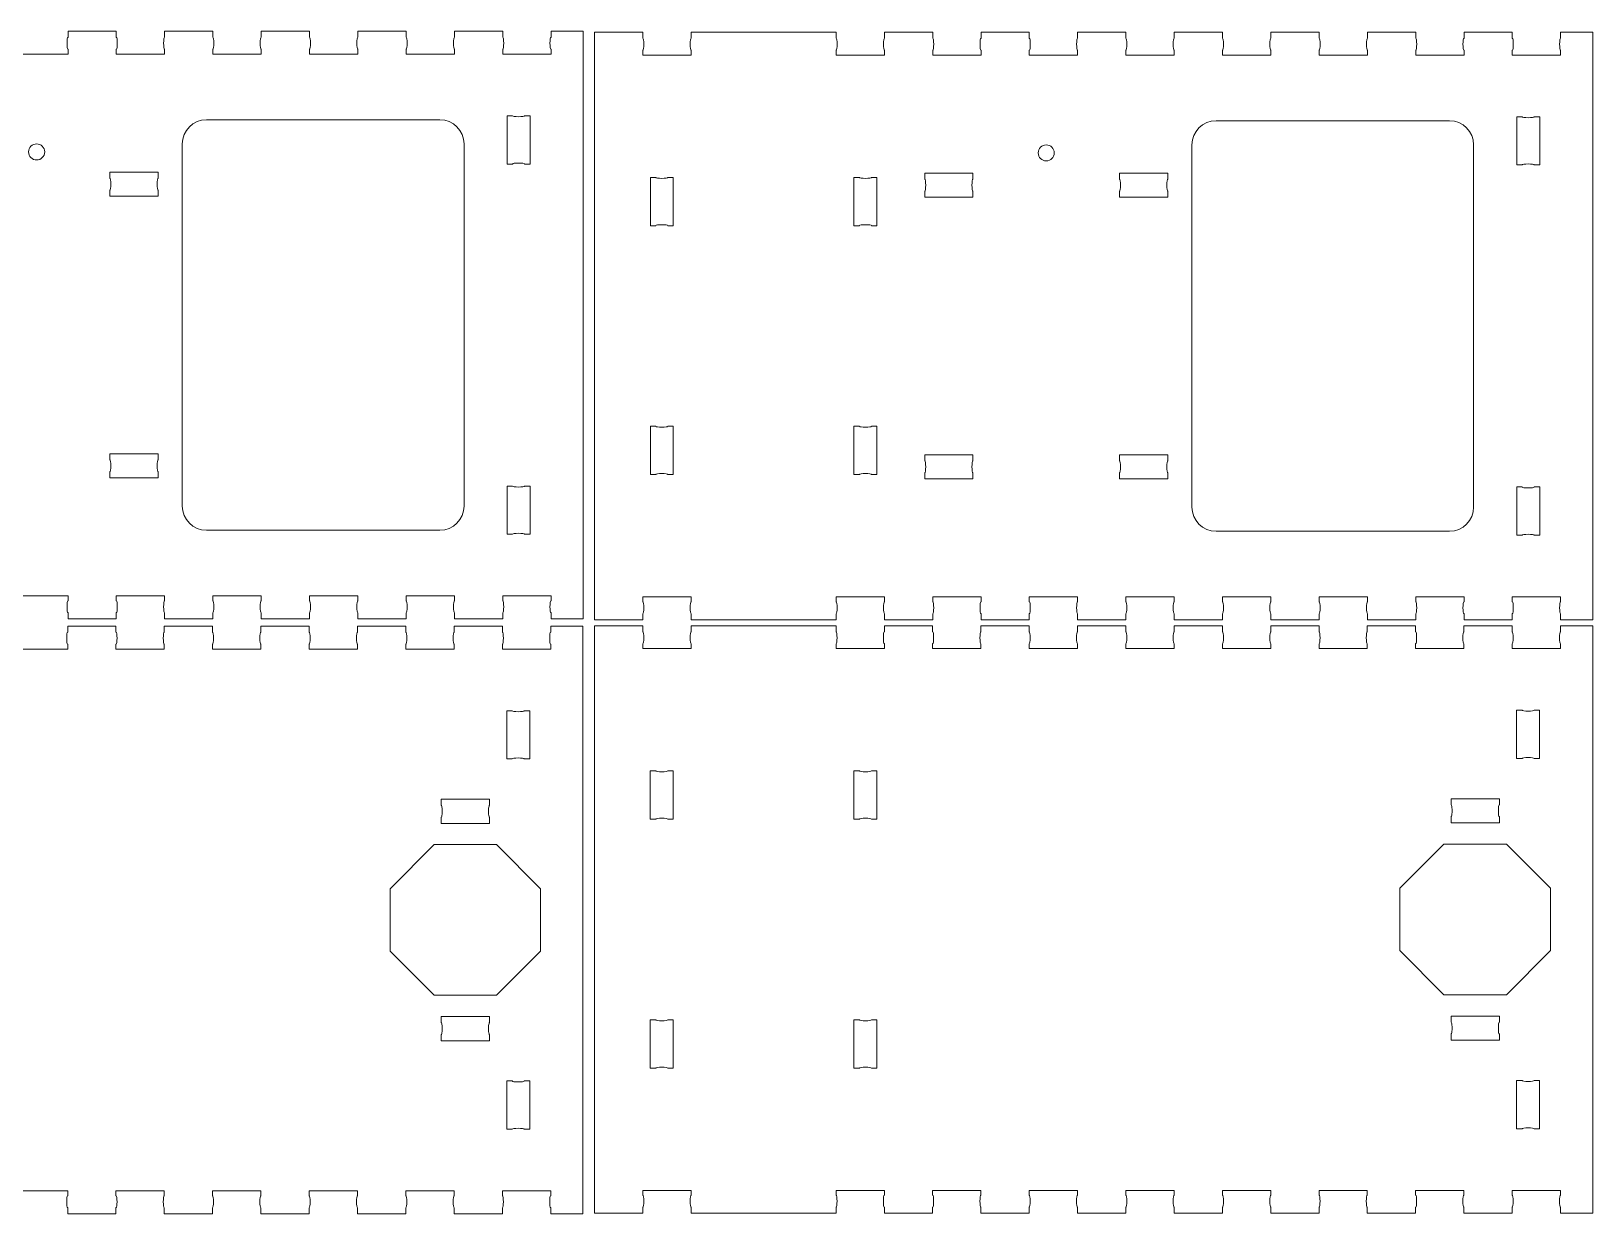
# Model space of a CAD drawing. Header units: millimetres. Extents: x 6 to 617, y 2 to 305.
# Drawn here: x 312.8 to 506.8, y 155.2 to 302.1 of the extents above; entities that cross this region are included whole.
import ezdxf

# ---------------------------------------------------------------- set-up
doc = ezdxf.new("R2010")
doc.units = ezdxf.units.MM
doc.header["$LTSCALE"] = 12.7
doc.linetypes.add('HIDDEN', pattern=[0.15, 0.1, -0.05])
doc.layers.add('Hidden', color=7, linetype='HIDDEN', lineweight=15)
doc.layers.add('Visible', color=1, linetype='Continuous', lineweight=13)

msp = doc.modelspace()

# ---------------------------------------------------------------- linework, layer by layer
at = {"layer": 'Hidden', "color": 5, "linetype": 'Continuous', "lineweight": 15}
for centre in [(313.47, 287.09), (438.89, 286.97)]:
    msp.add_circle(centre, 1, dxfattribs=at)
at = {"layer": 'Visible'}
for p, q in [((317.37, 301.34), (317.37, 302.09)), ((317.37, 302.09), (323.37, 302.09)), ((323.37, 301.34), (323.37, 302.09)), ((329.37, 301.34), (329.37, 302.09)), ((329.37, 302.09), (335.37, 302.09)), ((335.37, 301.34), (335.37, 302.09)), ((341.37, 301.34), (341.37, 302.09)), ((341.37, 302.09), (347.37, 302.09)), ((347.37, 301.34), (347.37, 302.09)), ((353.37, 301.34), (353.37, 302.09)), ((353.37, 302.09), (359.37, 302.09)), ((359.37, 301.34), (359.37, 302.09)), ((365.37, 301.34), (365.37, 302.09)), ((365.37, 302.09), (371.37, 302.09)), ((371.37, 301.34), (371.37, 302.09)), ((377.37, 301.34), (377.37, 302.09)), ((377.37, 302.09), (381.37, 302.09)), ((381.37, 229.09), (381.37, 302.09)), ((382.79, 301.97), (382.79, 228.97)), ((382.79, 301.97), (388.79, 301.97)), ((388.79, 301.22), (388.79, 301.97)), ((394.79, 301.22), (394.79, 301.97)), ((394.79, 301.97), (412.79, 301.97)), ((412.79, 301.22), (412.79, 301.97)), ((418.79, 301.22), (418.79, 301.97)), ((418.79, 301.97), (424.79, 301.97)), ((424.79, 301.22), (424.79, 301.97)), ((430.79, 301.22), (430.79, 301.97)), ((430.79, 301.97), (436.79, 301.97)), ((436.79, 301.22), (436.79, 301.97)), ((442.79, 301.22), (442.79, 301.97)), ((442.79, 301.97), (448.79, 301.97)), ((448.79, 301.22), (448.79, 301.97)), ((454.79, 301.22), (454.79, 301.97)), ((454.79, 301.97), (460.79, 301.97)), ((460.79, 301.22), (460.79, 301.97)), ((466.79, 301.22), (466.79, 301.97)), ((466.79, 301.97), (472.79, 301.97)), ((472.79, 301.22), (472.79, 301.97)), ((478.79, 301.22), (478.79, 301.97)), ((478.79, 301.97), (484.79, 301.97)), ((484.79, 301.22), (484.79, 301.97)), ((490.79, 301.22), (490.79, 301.97)), ((490.79, 301.97), (496.79, 301.97)), ((496.79, 301.22), (496.79, 301.97)), ((502.79, 301.22), (502.79, 301.97)), ((502.79, 301.97), (506.79, 301.97)), ((506.79, 228.97), (506.79, 301.97)), ((317.37, 299.24), (311.37, 299.24)), ((317.37, 299.24), (317.37, 299.84)), ((323.37, 299.24), (323.37, 299.84)), ((329.37, 299.24), (323.37, 299.24)), ((329.37, 299.24), (329.37, 299.84)), ((335.37, 299.24), (335.37, 299.84)), ((341.37, 299.24), (335.37, 299.24)), ((341.37, 299.24), (341.37, 299.84)), ((347.37, 299.24), (347.37, 299.84)), ((353.37, 299.24), (347.37, 299.24)), ((353.37, 299.24), (353.37, 299.84)), ((359.37, 299.24), (359.37, 299.84)), ((365.37, 299.24), (359.37, 299.24)), ((365.37, 299.24), (365.37, 299.84)), ((371.37, 299.24), (371.37, 299.84)), ((377.37, 299.24), (371.37, 299.24)), ((377.37, 299.24), (377.37, 299.84)), ((388.79, 299.12), (388.79, 299.72)), ((394.79, 299.12), (388.79, 299.12)), ((394.79, 299.12), (394.79, 299.72)), ((412.79, 299.12), (412.79, 299.72)), ((418.79, 299.12), (412.79, 299.12)), ((418.79, 299.12), (418.79, 299.72)), ((424.79, 299.12), (424.79, 299.72)), ((430.79, 299.12), (424.79, 299.12)), ((430.79, 299.12), (430.79, 299.72)), ((436.79, 299.12), (436.79, 299.72)), ((442.79, 299.12), (436.79, 299.12)), ((442.79, 299.12), (442.79, 299.72)), ((448.79, 299.12), (448.79, 299.72)), ((454.79, 299.12), (448.79, 299.12)), ((454.79, 299.12), (454.79, 299.72)), ((460.79, 299.12), (460.79, 299.72)), ((466.79, 299.12), (460.79, 299.12)), ((466.79, 299.12), (466.79, 299.72)), ((472.79, 299.12), (472.79, 299.72)), ((478.79, 299.12), (472.79, 299.12)), ((478.79, 299.12), (478.79, 299.72)), ((484.79, 299.12), (484.79, 299.72)), ((490.79, 299.12), (484.79, 299.12)), ((490.79, 299.12), (490.79, 299.72)), ((496.79, 299.12), (496.79, 299.72)), ((502.79, 299.12), (496.79, 299.12)), ((502.79, 299.12), (502.79, 299.72)), ((334.57, 291.09), (363.57, 291.09)), ((371.92, 285.59), (371.92, 291.59)), ((371.92, 291.59), (372.59, 291.59)), ((374.09, 291.59), (374.77, 291.59)), ((374.77, 285.59), (374.77, 291.59)), ((497.34, 285.47), (497.34, 291.47)), ((497.34, 291.47), (498.01, 291.47)), ((499.51, 291.47), (500.19, 291.47)), ((500.19, 285.47), (500.19, 291.47)), ((459.99, 290.97), (488.99, 290.97)), ((331.57, 288.09), (331.57, 243.09)), ((366.57, 288.09), (366.57, 243.09)), ((456.99, 287.97), (456.99, 242.97)), ((491.99, 287.97), (491.99, 242.97)), ((371.92, 285.59), (372.59, 285.59)), ((374.09, 285.59), (374.77, 285.59)), ((497.34, 285.47), (498.01, 285.47)), ((499.51, 285.47), (500.19, 285.47)), ((328.57, 284.59), (322.57, 284.59)), ((322.57, 284.59), (322.57, 283.84)), ((328.57, 284.59), (328.57, 283.84)), ((389.71, 283.93), (389.71, 277.93)), ((389.71, 283.93), (390.39, 283.93)), ((391.89, 283.93), (392.56, 283.93)), ((392.56, 283.93), (392.56, 277.93)), ((415.01, 283.93), (415.01, 277.93)), ((415.69, 283.93), (415.01, 283.93)), ((417.86, 283.93), (417.19, 283.93)), ((417.86, 283.93), (417.86, 277.93)), ((423.79, 284.47), (429.79, 284.47)), ((423.79, 284.47), (423.79, 283.72)), ((429.79, 284.47), (429.79, 283.72)), ((453.99, 284.47), (447.99, 284.47)), ((447.99, 284.47), (447.99, 283.72)), ((453.99, 284.47), (453.99, 283.72)), ((322.57, 282.34), (322.57, 281.59)), ((328.57, 281.59), (322.57, 281.59)), ((328.57, 282.34), (328.57, 281.59)), ((423.79, 282.22), (423.79, 281.47)), ((423.79, 281.47), (429.79, 281.47)), ((429.79, 282.22), (429.79, 281.47)), ((447.99, 282.22), (447.99, 281.47)), ((453.99, 281.47), (447.99, 281.47)), ((453.99, 282.22), (453.99, 281.47)), ((389.71, 277.93), (390.39, 277.93)), ((391.89, 277.93), (392.56, 277.93)), ((415.69, 277.93), (415.01, 277.93)), ((417.86, 277.93), (417.19, 277.93)), ((389.71, 253.01), (390.39, 253.01)), ((389.71, 247.01), (389.71, 253.01)), ((391.89, 253.01), (392.56, 253.01)), ((392.56, 247.01), (392.56, 253.01)), ((415.01, 247.01), (415.01, 253.01)), ((415.69, 253.01), (415.01, 253.01)), ((417.86, 253.01), (417.19, 253.01)), ((417.86, 247.01), (417.86, 253.01)), ((328.57, 249.59), (322.57, 249.59)), ((322.57, 248.84), (322.57, 249.59)), ((328.57, 248.84), (328.57, 249.59)), ((423.79, 249.47), (429.79, 249.47)), ((423.79, 248.72), (423.79, 249.47)), ((429.79, 248.72), (429.79, 249.47)), ((453.99, 249.47), (447.99, 249.47)), ((447.99, 248.72), (447.99, 249.47)), ((453.99, 248.72), (453.99, 249.47)), ((322.57, 246.59), (322.57, 247.34)), ((328.57, 246.59), (322.57, 246.59)), ((328.57, 246.59), (328.57, 247.34)), ((389.71, 247.01), (390.39, 247.01)), ((391.89, 247.01), (392.56, 247.01)), ((415.69, 247.01), (415.01, 247.01)), ((417.86, 247.01), (417.19, 247.01)), ((423.79, 246.47), (423.79, 247.22)), ((423.79, 246.47), (429.79, 246.47)), ((429.79, 246.47), (429.79, 247.22)), ((447.99, 246.47), (447.99, 247.22)), ((453.99, 246.47), (447.99, 246.47)), ((453.99, 246.47), (453.99, 247.22)), ((371.92, 245.59), (371.92, 239.59)), ((371.92, 245.59), (372.59, 245.59)), ((374.09, 245.59), (374.77, 245.59)), ((374.77, 245.59), (374.77, 239.59)), ((497.34, 245.47), (497.34, 239.47)), ((497.34, 245.47), (498.01, 245.47)), ((499.51, 245.47), (500.19, 245.47)), ((500.19, 245.47), (500.19, 239.47)), ((334.57, 240.09), (363.57, 240.09)), ((371.92, 239.59), (372.59, 239.59)), ((374.09, 239.59), (374.77, 239.59)), ((459.99, 239.97), (488.99, 239.97)), ((497.34, 239.47), (498.01, 239.47)), ((499.51, 239.47), (500.19, 239.47)), ((317.37, 231.94), (311.37, 231.94)), ((317.37, 231.94), (317.37, 231.34)), ((329.37, 231.94), (323.37, 231.94)), ((323.37, 231.94), (323.37, 231.34)), ((329.37, 231.94), (329.37, 231.34)), ((341.37, 231.94), (335.37, 231.94)), ((335.37, 231.94), (335.37, 231.34)), ((341.37, 231.94), (341.37, 231.34)), ((353.37, 231.94), (347.37, 231.94)), ((347.37, 231.94), (347.37, 231.34)), ((353.37, 231.94), (353.37, 231.34)), ((365.37, 231.94), (359.37, 231.94)), ((359.37, 231.94), (359.37, 231.34)), ((365.37, 231.94), (365.37, 231.34)), ((377.37, 231.94), (371.37, 231.94)), ((371.37, 231.94), (371.37, 231.34)), ((377.37, 231.94), (377.37, 231.34)), ((394.79, 231.82), (388.79, 231.82)), ((388.79, 231.82), (388.79, 231.22)), ((394.79, 231.82), (394.79, 231.22)), ((418.79, 231.82), (412.79, 231.82)), ((412.79, 231.82), (412.79, 231.22)), ((418.79, 231.82), (418.79, 231.22)), ((430.79, 231.82), (424.79, 231.82)), ((424.79, 231.82), (424.79, 231.22)), ((430.79, 231.82), (430.79, 231.22)), ((442.79, 231.82), (436.79, 231.82)), ((436.79, 231.82), (436.79, 231.22)), ((442.79, 231.82), (442.79, 231.22)), ((454.79, 231.82), (448.79, 231.82)), ((448.79, 231.82), (448.79, 231.22)), ((454.79, 231.82), (454.79, 231.22)), ((466.79, 231.82), (460.79, 231.82)), ((460.79, 231.82), (460.79, 231.22)), ((466.79, 231.82), (466.79, 231.22)), ((478.79, 231.82), (472.79, 231.82)), ((472.79, 231.82), (472.79, 231.22)), ((478.79, 231.82), (478.79, 231.22)), ((490.79, 231.82), (484.79, 231.82)), ((484.79, 231.82), (484.79, 231.22)), ((490.79, 231.82), (490.79, 231.22)), ((502.79, 231.82), (496.79, 231.82)), ((496.79, 231.82), (496.79, 231.22)), ((502.79, 231.82), (502.79, 231.22)), ((317.37, 229.84), (317.37, 229.09)), ((317.37, 229.09), (323.37, 229.09)), ((323.37, 229.84), (323.37, 229.09)), ((329.37, 229.84), (329.37, 229.09)), ((329.37, 229.09), (335.37, 229.09)), ((335.37, 229.84), (335.37, 229.09)), ((341.37, 229.84), (341.37, 229.09)), ((341.37, 229.09), (347.37, 229.09)), ((347.37, 229.84), (347.37, 229.09)), ((353.37, 229.84), (353.37, 229.09)), ((353.37, 229.09), (359.37, 229.09)), ((359.37, 229.84), (359.37, 229.09)), ((365.37, 229.84), (365.37, 229.09)), ((365.37, 229.09), (371.37, 229.09)), ((371.37, 229.84), (371.37, 229.09)), ((377.37, 229.84), (377.37, 229.09)), ((377.37, 229.09), (381.37, 229.09)), ((382.79, 228.97), (388.79, 228.97)), ((388.79, 229.72), (388.79, 228.97)), ((394.79, 229.72), (394.79, 228.97)), ((394.79, 228.97), (412.79, 228.97)), ((412.79, 229.72), (412.79, 228.97)), ((418.79, 229.72), (418.79, 228.97)), ((418.79, 228.97), (424.79, 228.97)), ((424.79, 229.72), (424.79, 228.97)), ((430.79, 229.72), (430.79, 228.97)), ((430.79, 228.97), (436.79, 228.97)), ((436.79, 229.72), (436.79, 228.97)), ((442.79, 229.72), (442.79, 228.97)), ((442.79, 228.97), (448.79, 228.97)), ((448.79, 229.72), (448.79, 228.97)), ((454.79, 229.72), (454.79, 228.97)), ((454.79, 228.97), (460.79, 228.97)), ((460.79, 229.72), (460.79, 228.97)), ((466.79, 229.72), (466.79, 228.97)), ((466.79, 228.97), (472.79, 228.97)), ((472.79, 229.72), (472.79, 228.97)), ((478.79, 229.72), (478.79, 228.97)), ((478.79, 228.97), (484.79, 228.97)), ((484.79, 229.72), (484.79, 228.97)), ((490.79, 229.72), (490.79, 228.97)), ((490.79, 228.97), (496.79, 228.97)), ((496.79, 229.72), (496.79, 228.97)), ((502.79, 229.72), (502.79, 228.97)), ((502.79, 228.97), (506.79, 228.97)), ((317.33, 227.43), (317.33, 228.18)), ((317.33, 228.18), (323.33, 228.18)), ((323.33, 227.43), (323.33, 228.18)), ((329.33, 227.43), (329.33, 228.18)), ((329.33, 228.18), (335.33, 228.18)), ((335.33, 227.43), (335.33, 228.18)), ((341.33, 227.43), (341.33, 228.18)), ((341.33, 228.18), (347.33, 228.18)), ((347.33, 227.43), (347.33, 228.18)), ((353.33, 227.43), (353.33, 228.18)), ((353.33, 228.18), (359.33, 228.18)), ((359.33, 227.43), (359.33, 228.18)), ((365.33, 227.43), (365.33, 228.18)), ((365.33, 228.18), (371.33, 228.18)), ((371.33, 227.43), (371.33, 228.18)), ((377.33, 227.43), (377.33, 228.18)), ((377.33, 228.18), (381.33, 228.18)), ((381.33, 155.18), (381.33, 228.18)), ((382.78, 228.24), (382.78, 155.24)), ((382.78, 228.24), (388.78, 228.24)), ((388.78, 227.49), (388.78, 228.24)), ((394.78, 227.49), (394.78, 228.24)), ((394.78, 228.24), (412.78, 228.24)), ((412.78, 227.49), (412.78, 228.24)), ((418.78, 227.49), (418.78, 228.24)), ((418.78, 228.24), (424.78, 228.24)), ((424.78, 227.49), (424.78, 228.24)), ((430.78, 227.49), (430.78, 228.24)), ((430.78, 228.24), (436.78, 228.24)), ((436.78, 227.49), (436.78, 228.24)), ((442.78, 227.49), (442.78, 228.24)), ((442.78, 228.24), (448.78, 228.24)), ((448.78, 227.49), (448.78, 228.24)), ((454.78, 227.49), (454.78, 228.24)), ((454.78, 228.24), (460.78, 228.24)), ((460.78, 227.49), (460.78, 228.24)), ((466.78, 227.49), (466.78, 228.24)), ((466.78, 228.24), (472.78, 228.24)), ((472.78, 227.49), (472.78, 228.24)), ((478.78, 227.49), (478.78, 228.24)), ((478.78, 228.24), (484.78, 228.24)), ((484.78, 227.49), (484.78, 228.24)), ((490.78, 227.49), (490.78, 228.24)), ((490.78, 228.24), (496.78, 228.24)), ((496.78, 227.49), (496.78, 228.24)), ((502.78, 227.49), (502.78, 228.24)), ((502.78, 228.24), (506.78, 228.24)), ((506.78, 155.24), (506.78, 228.24)), ((317.33, 225.33), (311.33, 225.33)), ((317.33, 225.33), (317.33, 225.93)), ((323.33, 225.33), (323.33, 225.93)), ((329.33, 225.33), (323.33, 225.33)), ((329.33, 225.33), (329.33, 225.93)), ((335.33, 225.33), (335.33, 225.93)), ((341.33, 225.33), (335.33, 225.33)), ((341.33, 225.33), (341.33, 225.93)), ((347.33, 225.33), (347.33, 225.93)), ((353.33, 225.33), (347.33, 225.33)), ((353.33, 225.33), (353.33, 225.93)), ((359.33, 225.33), (359.33, 225.93)), ((365.33, 225.33), (359.33, 225.33)), ((365.33, 225.33), (365.33, 225.93)), ((371.33, 225.33), (371.33, 225.93)), ((377.33, 225.33), (371.33, 225.33)), ((377.33, 225.33), (377.33, 225.93)), ((388.78, 225.39), (388.78, 225.99)), ((394.78, 225.39), (388.78, 225.39)), ((394.78, 225.39), (394.78, 225.99)), ((412.78, 225.39), (412.78, 225.99)), ((418.78, 225.39), (412.78, 225.39)), ((418.78, 225.39), (418.78, 225.99)), ((424.78, 225.39), (424.78, 225.99)), ((430.78, 225.39), (424.78, 225.39)), ((430.78, 225.39), (430.78, 225.99)), ((436.78, 225.39), (436.78, 225.99)), ((442.78, 225.39), (436.78, 225.39)), ((442.78, 225.39), (442.78, 225.99)), ((448.78, 225.39), (448.78, 225.99)), ((454.78, 225.39), (448.78, 225.39)), ((454.78, 225.39), (454.78, 225.99)), ((460.78, 225.39), (460.78, 225.99)), ((466.78, 225.39), (460.78, 225.39)), ((466.78, 225.39), (466.78, 225.99)), ((472.78, 225.39), (472.78, 225.99)), ((478.78, 225.39), (472.78, 225.39)), ((478.78, 225.39), (478.78, 225.99)), ((484.78, 225.39), (484.78, 225.99)), ((490.78, 225.39), (484.78, 225.39)), ((490.78, 225.39), (490.78, 225.99)), ((496.78, 225.39), (496.78, 225.99)), ((502.78, 225.39), (496.78, 225.39)), ((502.78, 225.39), (502.78, 225.99)), ((371.88, 211.68), (371.88, 217.68)), ((371.88, 217.68), (372.55, 217.68)), ((374.05, 217.68), (374.73, 217.68)), ((374.73, 211.68), (374.73, 217.68)), ((497.33, 211.74), (497.33, 217.74)), ((497.33, 217.74), (498, 217.74)), ((499.5, 217.74), (500.18, 217.74)), ((500.18, 211.74), (500.18, 217.74)), ((371.88, 211.68), (372.55, 211.68)), ((374.05, 211.68), (374.73, 211.68)), ((497.33, 211.74), (498, 211.74)), ((499.5, 211.74), (500.18, 211.74)), ((389.7, 210.2), (389.7, 204.2)), ((389.7, 210.2), (390.38, 210.2)), ((391.88, 210.2), (392.55, 210.2)), ((392.55, 210.2), (392.55, 204.2)), ((415, 210.2), (415, 204.2)), ((415.68, 210.2), (415, 210.2)), ((417.85, 210.2), (417.18, 210.2)), ((417.85, 210.2), (417.85, 204.2)), ((363.73, 206.68), (369.73, 206.68)), ((363.73, 205.93), (363.73, 206.68)), ((369.73, 205.93), (369.73, 206.68)), ((489.18, 206.74), (495.18, 206.74)), ((489.18, 205.99), (489.18, 206.74)), ((495.18, 205.99), (495.18, 206.74)), ((363.73, 203.68), (363.73, 204.43)), ((369.73, 203.68), (369.73, 204.43)), ((389.7, 204.2), (390.38, 204.2)), ((391.88, 204.2), (392.55, 204.2)), ((415.68, 204.2), (415, 204.2)), ((417.85, 204.2), (417.18, 204.2)), ((489.18, 203.74), (489.18, 204.49)), ((489.18, 203.74), (495.18, 203.74)), ((495.18, 203.74), (495.18, 204.49)), ((363.73, 203.68), (369.73, 203.68)), ((362.85, 201.04), (357.37, 195.56)), ((370.6, 201.04), (362.85, 201.04)), ((376.08, 195.56), (370.6, 201.04)), ((488.3, 201.1), (482.82, 195.62)), ((496.05, 201.1), (488.3, 201.1)), ((501.53, 195.62), (496.05, 201.1)), ((357.37, 195.56), (357.37, 187.81)), ((376.08, 187.81), (376.08, 195.56)), ((482.82, 195.62), (482.82, 187.87)), ((501.53, 187.87), (501.53, 195.62)), ((357.37, 187.81), (362.85, 182.33)), ((370.6, 182.33), (376.08, 187.81)), ((482.82, 187.87), (488.3, 182.39)), ((496.05, 182.39), (501.53, 187.87)), ((488.3, 182.39), (496.05, 182.39)), ((362.85, 182.33), (370.6, 182.33)), ((363.73, 179.68), (369.73, 179.68)), ((363.73, 179.68), (363.73, 178.93)), ((369.73, 179.68), (369.73, 178.93)), ((389.7, 179.28), (390.38, 179.28)), ((389.7, 173.28), (389.7, 179.28)), ((391.88, 179.28), (392.55, 179.28)), ((392.55, 173.28), (392.55, 179.28)), ((415, 173.28), (415, 179.28)), ((415.68, 179.28), (415, 179.28)), ((417.85, 179.28), (417.18, 179.28)), ((417.85, 173.28), (417.85, 179.28)), ((489.18, 179.74), (495.18, 179.74)), ((489.18, 179.74), (489.18, 178.99)), ((495.18, 179.74), (495.18, 178.99)), ((363.73, 177.43), (363.73, 176.68)), ((363.73, 176.68), (369.73, 176.68)), ((369.73, 177.43), (369.73, 176.68)), ((489.18, 177.49), (489.18, 176.74)), ((489.18, 176.74), (495.18, 176.74)), ((495.18, 177.49), (495.18, 176.74)), ((389.7, 173.28), (390.38, 173.28)), ((391.88, 173.28), (392.55, 173.28)), ((415.68, 173.28), (415, 173.28)), ((417.85, 173.28), (417.18, 173.28)), ((371.88, 171.68), (371.88, 165.68)), ((371.88, 171.68), (372.55, 171.68)), ((374.05, 171.68), (374.73, 171.68)), ((374.73, 171.68), (374.73, 165.68)), ((497.33, 171.74), (497.33, 165.74)), ((497.33, 171.74), (498, 171.74)), ((499.5, 171.74), (500.18, 171.74)), ((500.18, 171.74), (500.18, 165.74)), ((371.88, 165.68), (372.55, 165.68)), ((374.05, 165.68), (374.73, 165.68)), ((497.33, 165.74), (498, 165.74)), ((499.5, 165.74), (500.18, 165.74)), ((317.33, 158.03), (311.33, 158.03)), ((317.33, 158.03), (317.33, 157.43)), ((329.33, 158.03), (323.33, 158.03)), ((323.33, 158.03), (323.33, 157.43)), ((329.33, 158.03), (329.33, 157.43)), ((341.33, 158.03), (335.33, 158.03)), ((335.33, 158.03), (335.33, 157.43)), ((341.33, 158.03), (341.33, 157.43)), ((353.33, 158.03), (347.33, 158.03)), ((347.33, 158.03), (347.33, 157.43)), ((353.33, 158.03), (353.33, 157.43)), ((365.33, 158.03), (359.33, 158.03)), ((359.33, 158.03), (359.33, 157.43)), ((365.33, 158.03), (365.33, 157.43)), ((377.33, 158.03), (371.33, 158.03)), ((371.33, 158.03), (371.33, 157.43)), ((377.33, 158.03), (377.33, 157.43)), ((394.78, 158.09), (388.78, 158.09)), ((388.78, 158.09), (388.78, 157.49)), ((394.78, 158.09), (394.78, 157.49)), ((418.78, 158.09), (412.78, 158.09)), ((412.78, 158.09), (412.78, 157.49)), ((418.78, 158.09), (418.78, 157.49)), ((430.78, 158.09), (424.78, 158.09)), ((424.78, 158.09), (424.78, 157.49)), ((430.78, 158.09), (430.78, 157.49)), ((442.78, 158.09), (436.78, 158.09)), ((436.78, 158.09), (436.78, 157.49)), ((442.78, 158.09), (442.78, 157.49)), ((454.78, 158.09), (448.78, 158.09)), ((448.78, 158.09), (448.78, 157.49)), ((454.78, 158.09), (454.78, 157.49)), ((466.78, 158.09), (460.78, 158.09)), ((460.78, 158.09), (460.78, 157.49)), ((466.78, 158.09), (466.78, 157.49)), ((478.78, 158.09), (472.78, 158.09)), ((472.78, 158.09), (472.78, 157.49)), ((478.78, 158.09), (478.78, 157.49)), ((490.78, 158.09), (484.78, 158.09)), ((484.78, 158.09), (484.78, 157.49)), ((490.78, 158.09), (490.78, 157.49)), ((502.78, 158.09), (496.78, 158.09)), ((496.78, 158.09), (496.78, 157.49)), ((502.78, 158.09), (502.78, 157.49)), ((317.33, 155.93), (317.33, 155.18)), ((323.33, 155.93), (323.33, 155.18)), ((329.33, 155.93), (329.33, 155.18)), ((335.33, 155.93), (335.33, 155.18)), ((341.33, 155.93), (341.33, 155.18)), ((347.33, 155.93), (347.33, 155.18)), ((353.33, 155.93), (353.33, 155.18)), ((359.33, 155.93), (359.33, 155.18)), ((365.33, 155.93), (365.33, 155.18)), ((371.33, 155.93), (371.33, 155.18)), ((377.33, 155.93), (377.33, 155.18)), ((382.78, 155.24), (388.78, 155.24)), ((388.78, 155.99), (388.78, 155.24)), ((394.78, 155.99), (394.78, 155.24)), ((394.78, 155.24), (412.78, 155.24)), ((412.78, 155.99), (412.78, 155.24)), ((418.78, 155.99), (418.78, 155.24)), ((418.78, 155.24), (424.78, 155.24)), ((424.78, 155.99), (424.78, 155.24)), ((430.78, 155.99), (430.78, 155.24)), ((430.78, 155.24), (436.78, 155.24)), ((436.78, 155.99), (436.78, 155.24)), ((442.78, 155.99), (442.78, 155.24)), ((442.78, 155.24), (448.78, 155.24)), ((448.78, 155.99), (448.78, 155.24)), ((454.78, 155.99), (454.78, 155.24)), ((454.78, 155.24), (460.78, 155.24)), ((460.78, 155.99), (460.78, 155.24)), ((466.78, 155.99), (466.78, 155.24)), ((466.78, 155.24), (472.78, 155.24)), ((472.78, 155.99), (472.78, 155.24)), ((478.78, 155.99), (478.78, 155.24)), ((478.78, 155.24), (484.78, 155.24)), ((484.78, 155.99), (484.78, 155.24)), ((490.78, 155.99), (490.78, 155.24)), ((490.78, 155.24), (496.78, 155.24)), ((496.78, 155.99), (496.78, 155.24)), ((502.78, 155.99), (502.78, 155.24)), ((502.78, 155.24), (506.78, 155.24)), ((317.33, 155.18), (323.33, 155.18)), ((329.33, 155.18), (335.33, 155.18)), ((341.33, 155.18), (347.33, 155.18)), ((353.33, 155.18), (359.33, 155.18)), ((365.33, 155.18), (371.33, 155.18)), ((377.33, 155.18), (381.33, 155.18))]:
    msp.add_line(p, q, dxfattribs=at)
for centre, start, end in [((334.57, 288.09), 90, 180), ((363.57, 288.09), 0, 90), ((459.99, 287.97), 90, 180), ((488.99, 287.97), 0, 90), ((334.57, 243.09), 180, 270), ((363.57, 243.09), 270, 0), ((459.99, 242.97), 180, 270), ((488.99, 242.97), 270, 0)]:
    msp.add_arc(centre, 3, start, end, dxfattribs=at)
at = {"layer": 'Visible', "extrusion": (0, 0, -1)}
for centre, major_axis, start_param, end_param in [((317.37, 300.59), (0, 0.75), 3.141593, 6.283185), ((323.37, 300.59), (0, -0.75), 3.141593, 6.283185), ((329.37, 300.59), (0, 0.75), 3.141593, 6.283185), ((335.37, 300.59), (0, -0.75), 3.141593, 6.283185), ((341.37, 300.59), (0, 0.75), 3.141593, 6.283185), ((347.37, 300.59), (0, -0.75), 3.141593, 6.283185), ((353.37, 300.59), (0, 0.75), 3.141593, 6.283185), ((359.37, 300.59), (0, -0.75), 3.141593, 6.283185), ((365.37, 300.59), (0, 0.75), 3.141593, 6.283185), ((371.37, 300.59), (0, -0.75), 3.141593, 6.283185), ((377.37, 300.59), (0, 0.75), 3.141593, 6.283185), ((388.79, 300.47), (0, -0.75), 3.141593, 6.283185), ((394.79, 300.47), (0, 0.75), 3.141593, 6.283185), ((412.79, 300.47), (0, -0.75), 3.141593, 6.283185), ((418.79, 300.47), (0, 0.75), 3.141593, 6.283185), ((424.79, 300.47), (0, -0.75), 3.141593, 6.283185), ((430.79, 300.47), (0, 0.75), 3.141593, 6.283185), ((436.79, 300.47), (0, -0.75), 3.141593, 6.283185), ((442.79, 300.47), (0, 0.75), 3.141593, 6.283185), ((448.79, 300.47), (0, -0.75), 3.141593, 6.283185), ((454.79, 300.47), (0, 0.75), 3.141593, 6.283185), ((460.79, 300.47), (0, -0.75), 3.141593, 6.283185), ((466.79, 300.47), (0, 0.75), 3.141593, 6.283185), ((472.79, 300.47), (0, -0.75), 3.141593, 6.283185), ((478.79, 300.47), (0, 0.75), 3.141593, 6.283185), ((484.79, 300.47), (0, -0.75), 3.141593, 6.283185), ((490.79, 300.47), (0, 0.75), 3.141593, 6.283185), ((496.79, 300.47), (0, -0.75), 3.141593, 6.283185), ((502.79, 300.47), (0, 0.75), 3.141593, 6.283185), ((317.33, 226.68), (0, 0.75), 3.141593, 6.283185), ((323.33, 226.68), (0, -0.75), 3.141593, 6.283185), ((329.33, 226.68), (0, 0.75), 3.141593, 6.283185), ((335.33, 226.68), (0, -0.75), 3.141593, 6.283185), ((341.33, 226.68), (0, 0.75), 3.141593, 6.283185), ((347.33, 226.68), (0, -0.75), 3.141593, 6.283185), ((353.33, 226.68), (0, 0.75), 3.141593, 6.283185), ((359.33, 226.68), (0, -0.75), 3.141593, 6.283185), ((365.33, 226.68), (0, 0.75), 3.141593, 6.283185), ((371.33, 226.68), (0, -0.75), 3.141593, 6.283185), ((377.33, 226.68), (0, 0.75), 3.141593, 6.283185), ((388.78, 226.74), (0, -0.75), 3.141593, 6.283185), ((394.78, 226.74), (0, 0.75), 3.141593, 6.283185), ((412.78, 226.74), (0, -0.75), 3.141593, 6.283185), ((418.78, 226.74), (0, 0.75), 3.141593, 6.283185), ((424.78, 226.74), (0, -0.75), 3.141593, 6.283185), ((430.78, 226.74), (0, 0.75), 3.141593, 6.283185), ((436.78, 226.74), (0, -0.75), 3.141593, 6.283185), ((442.78, 226.74), (0, 0.75), 3.141593, 6.283185), ((448.78, 226.74), (0, -0.75), 3.141593, 6.283185), ((454.78, 226.74), (0, 0.75), 3.141593, 6.283185), ((460.78, 226.74), (0, -0.75), 3.141593, 6.283185), ((466.78, 226.74), (0, 0.75), 3.141593, 6.283185), ((472.78, 226.74), (0, -0.75), 3.141593, 6.283185), ((478.78, 226.74), (0, 0.75), 3.141593, 6.283185), ((484.78, 226.74), (0, -0.75), 3.141593, 6.283185), ((490.78, 226.74), (0, 0.75), 3.141593, 6.283185), ((496.78, 226.74), (0, -0.75), 3.141593, 6.283185), ((502.78, 226.74), (0, 0.75), 3.141593, 6.283185), ((363.73, 205.18), (0, 0.75), 0, 3.141593), ((369.73, 205.18), (0, -0.75), 0, 3.141593), ((489.18, 205.24), (0, 0.75), 0, 3.141593), ((495.18, 205.24), (0, -0.75), 0, 3.141593), ((363.73, 178.18), (0, 0.75), 0, 3.141593), ((369.73, 178.18), (0, -0.75), 0, 3.141593), ((489.18, 178.24), (0, 0.75), 0, 3.141593), ((495.18, 178.24), (0, -0.75), 0, 3.141593)]:
    msp.add_ellipse(centre, major_axis=major_axis, ratio=0.166667, start_param=start_param, end_param=end_param, dxfattribs=at)
at = {"layer": 'Visible'}
for centre, major_axis in [((373.34, 291.59), (0.75, 0)), ((498.76, 291.47), (0.75, 0)), ((373.34, 285.59), (-0.75, 0)), ((498.76, 285.47), (-0.75, 0)), ((322.57, 283.09), (0, 0.75)), ((328.57, 283.09), (0, -0.75)), ((391.14, 283.93), (0.75, 0)), ((416.44, 283.93), (0.75, 0)), ((423.79, 282.97), (0, 0.75)), ((429.79, 282.97), (0, -0.75)), ((447.99, 282.97), (0, 0.75)), ((453.99, 282.97), (0, -0.75)), ((391.14, 277.93), (-0.75, 0)), ((416.44, 277.93), (-0.75, 0)), ((391.14, 253.01), (0.75, 0)), ((416.44, 253.01), (0.75, 0)), ((322.57, 248.09), (0, 0.75)), ((328.57, 248.09), (0, -0.75)), ((423.79, 247.97), (0, 0.75)), ((429.79, 247.97), (0, -0.75)), ((447.99, 247.97), (0, 0.75)), ((453.99, 247.97), (0, -0.75)), ((391.14, 247.01), (-0.75, 0)), ((416.44, 247.01), (-0.75, 0)), ((373.34, 245.59), (0.75, 0)), ((498.76, 245.47), (0.75, 0)), ((373.34, 239.59), (-0.75, 0)), ((498.76, 239.47), (-0.75, 0)), ((317.37, 230.59), (0, -0.75)), ((323.37, 230.59), (0, 0.75)), ((329.37, 230.59), (0, -0.75)), ((335.37, 230.59), (0, 0.75)), ((341.37, 230.59), (0, -0.75)), ((347.37, 230.59), (0, 0.75)), ((353.37, 230.59), (0, -0.75)), ((359.37, 230.59), (0, 0.75)), ((365.37, 230.59), (0, -0.75)), ((371.37, 230.59), (0, 0.75)), ((377.37, 230.59), (0, -0.75)), ((388.79, 230.47), (0, 0.75)), ((394.79, 230.47), (0, -0.75)), ((412.79, 230.47), (0, 0.75)), ((418.79, 230.47), (0, -0.75)), ((424.79, 230.47), (0, 0.75)), ((430.79, 230.47), (0, -0.75)), ((436.79, 230.47), (0, 0.75)), ((442.79, 230.47), (0, -0.75)), ((448.79, 230.47), (0, 0.75)), ((454.79, 230.47), (0, -0.75)), ((460.79, 230.47), (0, 0.75)), ((466.79, 230.47), (0, -0.75)), ((472.79, 230.47), (0, 0.75)), ((478.79, 230.47), (0, -0.75)), ((484.79, 230.47), (0, 0.75)), ((490.79, 230.47), (0, -0.75)), ((496.79, 230.47), (0, 0.75)), ((502.79, 230.47), (0, -0.75)), ((373.3, 217.68), (0.75, 0)), ((498.75, 217.74), (0.75, 0)), ((373.3, 211.68), (-0.75, 0)), ((498.75, 211.74), (-0.75, 0)), ((391.13, 210.2), (0.75, 0)), ((416.43, 210.2), (0.75, 0)), ((391.13, 204.2), (-0.75, 0)), ((416.43, 204.2), (-0.75, 0)), ((391.13, 179.28), (0.75, 0)), ((416.43, 179.28), (0.75, 0)), ((391.13, 173.28), (-0.75, 0)), ((416.43, 173.28), (-0.75, 0)), ((373.3, 171.68), (0.75, 0)), ((498.75, 171.74), (0.75, 0)), ((373.3, 165.68), (-0.75, 0)), ((498.75, 165.74), (-0.75, 0)), ((317.33, 156.68), (0, -0.75)), ((323.33, 156.68), (0, 0.75)), ((329.33, 156.68), (0, -0.75)), ((335.33, 156.68), (0, 0.75)), ((341.33, 156.68), (0, -0.75)), ((347.33, 156.68), (0, 0.75)), ((353.33, 156.68), (0, -0.75)), ((359.33, 156.68), (0, 0.75)), ((365.33, 156.68), (0, -0.75)), ((371.33, 156.68), (0, 0.75)), ((377.33, 156.68), (0, -0.75)), ((388.78, 156.74), (0, 0.75)), ((394.78, 156.74), (0, -0.75)), ((412.78, 156.74), (0, 0.75)), ((418.78, 156.74), (0, -0.75)), ((424.78, 156.74), (0, 0.75)), ((430.78, 156.74), (0, -0.75)), ((436.78, 156.74), (0, 0.75)), ((442.78, 156.74), (0, -0.75)), ((448.78, 156.74), (0, 0.75)), ((454.78, 156.74), (0, -0.75)), ((460.78, 156.74), (0, 0.75)), ((466.78, 156.74), (0, -0.75)), ((472.78, 156.74), (0, 0.75)), ((478.78, 156.74), (0, -0.75)), ((484.78, 156.74), (0, 0.75)), ((490.78, 156.74), (0, -0.75)), ((496.78, 156.74), (0, 0.75)), ((502.78, 156.74), (0, -0.75))]:
    msp.add_ellipse(centre, major_axis=major_axis, ratio=0.166667, start_param=3.141593, end_param=6.283185, dxfattribs=at)

doc.saveas('drawing.dxf')
